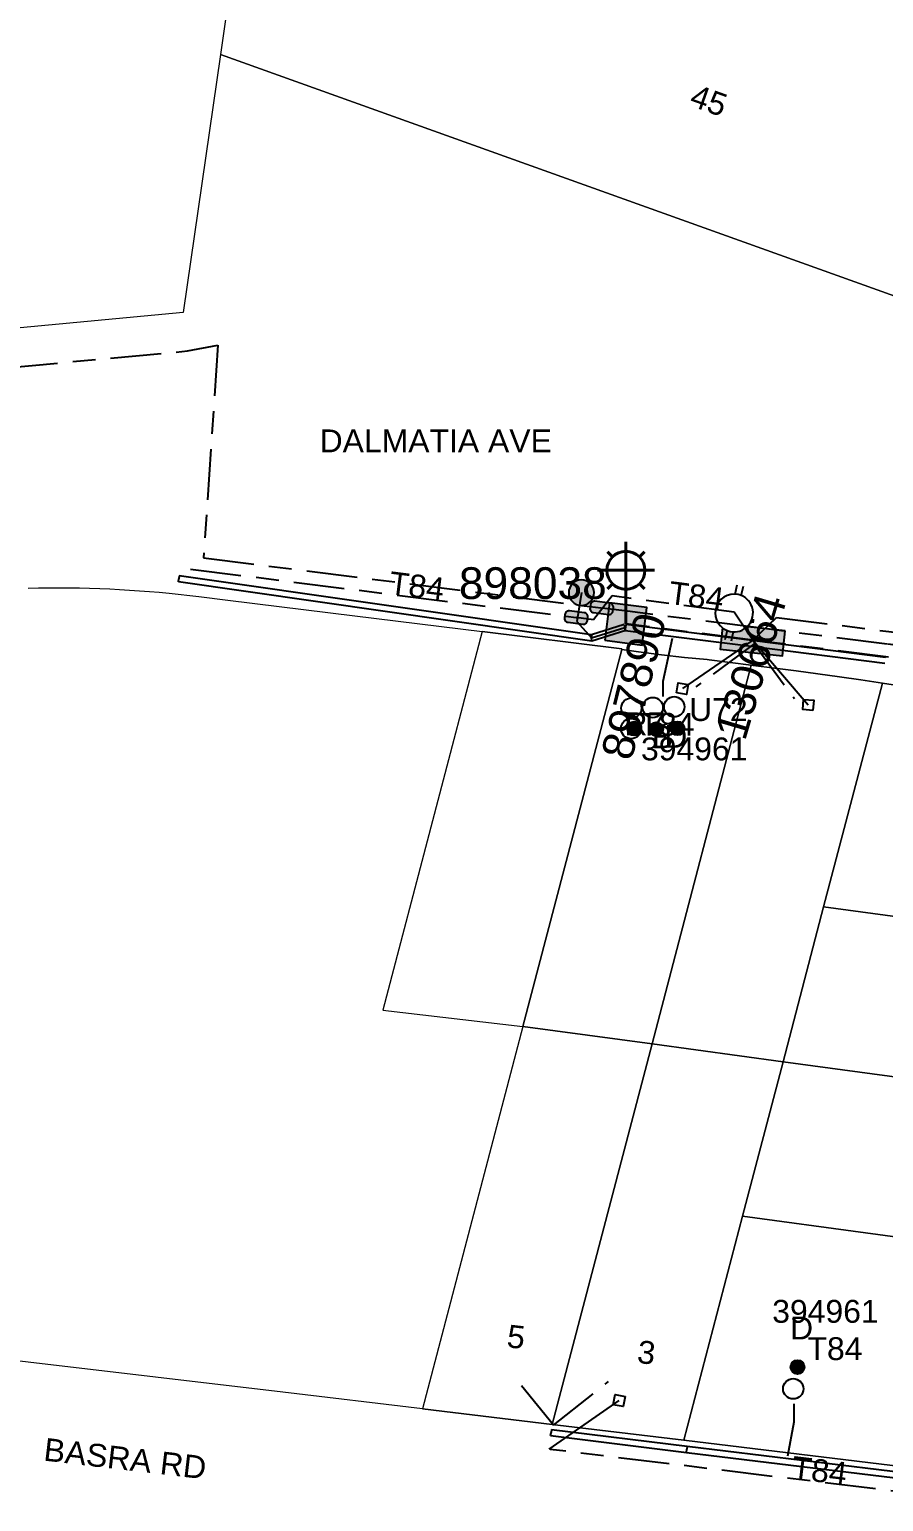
# Model space of a CAD drawing. Header units: metres. Extents: x 302050 to 303650, y 6239465 to 6240758.
# Drawn here: x 302131 to 302198.3, y 6240165.9 to 6240281.9 of the extents above; entities that cross this region are included whole.
import ezdxf
from ezdxf.enums import TextEntityAlignment as Align

# ---------------------------------------------------------------- set-up
doc = ezdxf.new("R2010")
doc.units = ezdxf.units.M
doc.linetypes.add('Cable Exist UG', pattern=[8.2, 4, -1.2, 1.8, -1.2])
doc.layers.get('0').update_dxf_attribs({"color": 6})
doc.layers.add('Cadastre Land Parcels_SP_EXT', color=9, linetype='Continuous', lineweight=5)
doc.layers.add('Cadastre Roads_SP_EXT', color=9, linetype='Continuous', lineweight=5)
for name, color, linetype in [('Duct_SP_EXT', 7, 'Continuous'), ('Equip_HV_EXT', 7, 'Continuous'), ('Equip_LV_EXT', 7, 'Continuous'), ('Equip_SP_SL_EXT', 7, 'Continuous'), ('Mains_HV_EXT', 7, 'Continuous'), ('Mains_LV_EXT', 7, 'Continuous'), ('Mains_LV_SL_EXT', 7, 'Continuous'), ('Notes', 7, 'Continuous'), ('Services_SP_EXT', 7, 'Continuous'), ('SupportsOH_SP_TR_HV_LV_SL_EXT', 7, 'Continuous'), ('SupportsUG_SP_LV_EXT', 7, 'Continuous'), ('SupportsUG_SP_LV_SL_EXT', 7, 'Continuous'), ('Trench_SP_EXT', 7, 'Continuous')]:
    doc.layers.add(name, color=color, linetype=linetype)
doc.styles.add('COLUMN_LABEL', font='arial.ttf')
doc.styles.add('iecARIAL', font='arial.ttf', dxfattribs={"height": 2})
doc.styles.add('POLE_LABEL', font='arial.ttf')
doc.styles.get("Standard").update_dxf_attribs({"font": 'arial.ttf'})

# ---------------------------------------------------------------- blocks, each defined once
blk = doc.blocks.new('COLUMN_EXT')
blk.add_hatch(color=256).paths.add_polyline_path([(-1.49, 1.48), (-1.49, -1.49), (1.48, -1.49), (1.48, 1.48)])
blk.add_lwpolyline([(-1.49, -1.49), (1.48, -1.49), (1.48, 1.48), (-1.49, 1.48)], close=True)
for tag, height, style, flags, p in [('ASSET_NUM', 2.5, 'COLUMN_LABEL', 8, (2, 2)), ('STRUCTURE_PLANT_NUMBER', 0.2, 'POLE_LABEL', 9, (1.81, 0.03)), ('STREET_CODE', 0.2, 'COLUMN_LABEL', 9, (1.81, -0.2))]:
    blk.add_attdef(tag, text='', height=height, dxfattribs=dict(style=style, flags=flags)).set_placement(p, align=Align.MIDDLE_LEFT)
at = {"flags": 9}
for tag, p in [('COLUMN_TYPE', (1.81, -0.4)), ('OWNED_BY', (1.81, -0.6)), ('STATE', (1.81, -0.8)), ('USAGE', (1.81, -1)), ('LEGEND', (1.81, -1.2)), ('STREETNAME', (1.81, -1.6)), ('SUBURB', (1.81, -1.8)), ('LOCATION', (1.81, -1.4)), ('NOTES', (1.81, -2))]:
    blk.add_attdef(tag, text='', height=0.2, dxfattribs=at).set_placement(p, align=Align.MIDDLE_LEFT)
at = {"flags": 1}
blk.add_attdef('Z', (1.81, -2.35), '', height=0.2, dxfattribs=at)
blk = doc.blocks.new('PILLAR_EXT')
blk.add_hatch(color=256).paths.add_polyline_path([(-2.475, 0.99), (-2.475, -0.99), (2.475, -0.99), (2.475, 0.99)])
blk.add_lwpolyline([(-2.475, -0.99), (2.475, -0.99), (2.475, 0.99), (-2.475, 0.99)], close=True)
at = {"style": 'iecARIAL', "flags": 8}
blk.add_attdef('ASSET_NUM', (1.5, 3.5), '', height=2.5, dxfattribs=at)
for tag, p, flags in [('OWNED_BY', (0, -0.2), 9), ('STATE', (0, -0.4), 9), ('SUPPORT_TYPE', (0, -0.6), 9), ('USAGE', (0, -0.8), 9), ('LEGEND', (0, -1), 9), ('LOCATION', (0, -1.2), 9), ('STREETNAME', (0, -1.8), 9), ('SUBURB', (0, -2), 1), ('NOTES', (0, -1.4), 9), ('PARENT', (0, -1.6), 9)]:
    blk.add_attdef(tag, p, '', height=0.2, dxfattribs=dict(flags=flags))
blk = doc.blocks.new('DUCT_EXT')
blk.add_circle((0, 0.8), 0.8)
at = {"flags": 1}
blk.add_attdef('Z', (0, 0), '', height=0.2, dxfattribs=at)
at = {"flags": 9}
for tag, p in [('DUCT_CODE', (0, 0)), ('XSECT_TYPE', (0, -0.2)), ('STATE', (0, -0.6)), ('FB_REFERENCE', (0, -0.4)), ('NOTES', (0, -0.8))]:
    blk.add_attdef(tag, text='', height=0.2, dxfattribs=at).set_placement(p, align=Align.MIDDLE_LEFT)
blk = doc.blocks.new('SL_LANTERN_EXT')
at = {"lineweight": 40}
for p, q in [((0, 1.97), (0, 6.47)), ((-1.46, 5.68), (-1.06, 5.28)), ((1.46, 5.68), (1.06, 5.28)), ((-2.25, 4.22), (2.25, 4.22)), ((-1.46, 2.76), (-1.06, 3.16)), ((0, 0), (0, 2.72)), ((1.46, 2.76), (1.06, 3.16))]:
    blk.add_line(p, q, dxfattribs=at)
blk.add_circle((0, 4.22), 1.5, dxfattribs=at)
at = {"style": 'iecARIAL', "flags": 9}
blk.add_attdef('ASSET_NUM', (1.5, 1.5), '', height=2.5, dxfattribs=at)
for tag, p, height, flags in [('CONSTRUCTED_VOLTAGE', (0.98, -0.65), 0.2, 9), ('CONTROL_TYPE', (0.98, -0.85), 0.2, 9), ('LANTERN_PURPOSE', (0.98, -1.05), 0.2, 9), ('LANTERN_TYPE', (0.98, -1.25), 0.2, 9), ('LNUMBER', (2.18, -3.25), 2.5, 8), ('OPERATING_VOLTAGE', (0.98, -1.65), 0.2, 9), ('ORIENTATION', (0.98, -1.85), 0.2, 9), ('OWNED_BY', (0.98, -2.05), 0.2, 9), ('STATE', (0.98, -2.25), 0.2, 9), ('NO_PHASES', (0.98, -1.45), 0.2, 9), ('USAGE', (0.98, -2.45), 0.2, 9), ('CEXIST', (0.98, -2.65), 0.2, 9), ('CNEW', (0.98, -2.85), 0.2, 9), ('CNUMBER', (0.98, -3.05), 0.2, 9), ('CREMOVE', (0.98, -3.25), 0.2, 9), ('CREPLACE', (0.98, -3.45), 0.2, 9), ('LKINGHEIGHT', (0.98, -3.65), 0.2, 9), ('LBRACKET', (0.98, -3.85), 0.2, 9), ('LBRACKETVOCAB', (0.98, -4.05), 0.2, 9), ('LCATEGORY', (0.98, -4.25), 0.2, 9), ('LCHARGE1', (0.98, -4.45), 0.2, 9), ('LCHARGE1PERCENT', (0.98, -4.65), 0.2, 9), ('LCHARGE2', (0.98, -4.85), 0.2, 9), ('LCHARGE2PERCENT', (0.98, -5.05), 0.2, 9), ('LCHARGE3', (0.98, -5.25), 0.2, 9), ('LCHARGE3PERCENT', (0.98, -5.45), 0.2, 9), ('LEXIST', (0.98, -5.65), 0.2, 9), ('LLAMP', (0.98, -5.85), 0.2, 9), ('LLAMPVOCAB', (0.98, -6.05), 0.2, 9), ('LMAST', (0.98, -6.25), 0.2, 9), ('LMASTVOCAB', (0.98, -6.45), 0.2, 9), ('LNEW', (0.98, -6.65), 0.2, 9), ('LANTNUMBER', (0.98, -6.85), 0.2, 9), ('LOUTREACH', (0.98, -7.25), 0.2, 9), ('LOUTREACHVOCAB', (0.98, -7.45), 0.2, 9), ('LRATECODE', (0.98, -7.65), 0.2, 9), ('LREMOVE', (0.98, -7.85), 0.2, 9), ('LREPLACE', (0.98, -8.05), 0.2, 9), ('LTYPE', (0.98, -8.25), 0.2, 9), ('STREETNAME', (0.98, -9.25), 0.2, 9), ('SUBURB', (0.98, -9.45), 0.2, 1), ('LTYPEVOCAB', (0.98, -8.45), 0.2, 9), ('LEGEND', (0.98, -8.65), 0.2, 9), ('LOCATION', (0.98, -8.85), 0.2, 9), ('NOTES', (0.98, -9.05), 0.2, 9)]:
    blk.add_attdef(tag, p, '', height=height, dxfattribs=dict(flags=flags))
blk = doc.blocks.new('CCP_EXT')
at = {"flags": 9}
for tag, p in [('STATE', (0, -1.8)), ('LEGEND', (0, -1.4)), ('LIFE_SUPPORT', (0, -1.6)), ('NOTES', (0, -2))]:
    blk.add_attdef(tag, text='', height=0.2, dxfattribs=at).set_placement(p, align=Align.MIDDLE_LEFT)
blk.add_wipeout([(0, 0.57), (0.57, 0), (0, -0.57), (-0.57, 0)])
blk.add_lwpolyline([(-0.57, 0), (0, 0.57), (0.57, 0), (0, -0.57), (-0.57, 0)])
at = {"flags": 1}
blk.add_attdef('Z', (0, 0), '', height=0.2, dxfattribs=at)
at = {"flags": 9}
for tag, p in [('CCP_TYPE', (0, 0)), ('CONSTRUCTED_VOLTAGE', (0, -0.2)), ('OPERATING_VOLTAGE', (0, -0.6)), ('ORIENTATION', (0, -0.8)), ('OWNED_BY', (0, -1)), ('NO_PHASES', (0, -0.4)), ('USAGE', (0, -1.2))]:
    blk.add_attdef(tag, text='', height=0.2, dxfattribs=at).set_placement(p, align=Align.MIDDLE_LEFT)
blk = doc.blocks.new('POLE_EXT')
blk.add_hatch(color=256).paths.add_polyline_path([(-1, 0, 1), (1, 0, 1)])
blk.add_lwpolyline([(-1, 0, 1), (1, 0, 1)], format="xyb", close=True)
for tag, height, flags, p in [('pNumber', 2.5, 8, (-17.84, 2.07)), ('OWNED_BY', 0.2, 9, (1.35, -0.4)), ('SPECIAL_USE', 0.2, 9, (1.35, -0.8)), ('STATE', 0.2, 9, (1.35, -1)), ('PARENT', 0.2, 9, (1.35, -0.6)), ('USAGE', 0.2, 9, (1.35, -1.2)), ('cLV', 0.2, 9, (1.35, -1.4)), ('hDepth', 0.2, 9, (1.35, -1.6)), ('hDia', 0.2, 9, (1.35, -1.8)), ('cHV', 0.2, 9, (1.35, -2)), ('LBRACKET', 0.2, 9, (1.35, -2.2)), ('LExisting', 0.2, 9, (1.35, -2.4)), ('cLinedev', 0.2, 9, (1.35, -3.4)), ('LANTNUMBER', 0.2, 9, (1.35, -2.6)), ('LOther', 0.2, 9, (1.35, -2.8)), ('LRemove', 0.2, 9, (1.35, -3)), ('LEGEND', 0.2, 9, (1.35, -3.2)), ('pExisting', 0.2, 9, (1.35, -3.8)), ('pFooting', 0.2, 9, (1.35, -4.4)), ('pNew', 0.2, 9, (1.35, -4.6)), ('LOCATION', 0.2, 9, (1.35, -3.6)), ('PFNUMBER', 0.2, 9, (1.35, -4)), ('NEWPFNUMBER', 0.2, 9, (1.35, -4.2)), ('pRelocate', 0.2, 9, (1.35, -5)), ('pRemove', 0.2, 9, (1.35, -5.2)), ('pReplace', 0.2, 9, (1.35, -5.4)), ('pStay', 0.2, 9, (1.35, -5.6)), ('pType', 0.2, 9, (1.35, -5.8)), ('cspan', 0.2, 9, (1.35, -6)), ('STREETNAME', 0.2, 9, (1.35, -6.2)), ('SUBURB', 0.2, 9, (1.35, -6.4)), ('OPERATED_BY', 0.2, 9, (1.36, -7.01)), ('NOTES', 0.2, 9, (1.35, -6.6)), ('MAINTAINED_BY', 0.2, 9, (1.36, -6.81))]:
    blk.add_attdef(tag, text='', height=height, dxfattribs=dict(flags=flags)).set_placement(p, align=Align.MIDDLE_LEFT)
at = {"style": 'POLE_LABEL'}
for tag, height, flags, p in [('ASSET_NUM', 2.5, 8, (2, 2)), ('STRUCTURE_PLANT_NUMBER', 0.2, 9, (1.35, 0.03)), ('STREET_CODE', 0.2, 9, (1.35, -0.2))]:
    blk.add_attdef(tag, text='', height=height, dxfattribs=dict(at, flags=flags)).set_placement(p, align=Align.MIDDLE_LEFT)
at = {"flags": 1}
blk.add_attdef('Z', (1.35, -7.33), '', height=0.2, dxfattribs=at)
blk = doc.blocks.new('HV_STJ_EXT')
h = blk.add_hatch(color=256)
edge = h.paths.add_edge_path()
edge.add_ellipse((-0.59, 0.13), major_axis=(0.226, 0.226), ratio=1, start_angle=45, end_angle=135)
edge.add_line((-0.91, 0.13), (-0.91, -0.13))
edge.add_ellipse((-0.59, -0.13), major_axis=(0.226, 0.226), ratio=1, start_angle=135, end_angle=225)
edge.add_line((-0.59, -0.45), (0.59, -0.45))
edge.add_ellipse((0.59, -0.13), major_axis=(-0.226, 0.226), ratio=1, start_angle=135, end_angle=225)
edge.add_line((0.91, -0.13), (0.91, 0.13))
edge.add_ellipse((0.59, 0.13), major_axis=(-0.226, 0.226), ratio=1, start_angle=225, end_angle=315)
edge.add_line((0.59, 0.45), (-0.59, 0.45))
blk.add_lwpolyline([(-0.91, 0.13), (-0.91, -0.13, 0.414214), (-0.59, -0.45), (0.59, -0.45, 0.414214), (0.91, -0.13), (0.91, 0.13, 0.414214), (0.59, 0.45), (-0.59, 0.45, 0.414214)], format="xyb", close=True)
for tag, flags, p in [('ORIENTATION', 9, (1.5, 0)), ('Z', 1, (1.5, -0.8)), ('USAGE', 9, (1.5, -0.2)), ('LEGEND', 9, (1.5, -0.4)), ('NOTES', 9, (1.5, -0.6))]:
    blk.add_attdef(tag, text='', height=0.2, dxfattribs=dict(flags=flags)).set_placement(p, align=Align.MIDDLE_LEFT)
blk = doc.blocks.new('LV_STJ_EXT')
h = blk.add_hatch(color=256)
edge = h.paths.add_edge_path()
edge.add_ellipse((-0.59, 0.13), major_axis=(0.226, 0.226), ratio=1, start_angle=45, end_angle=135)
edge.add_line((-0.91, 0.13), (-0.91, -0.13))
edge.add_ellipse((-0.59, -0.13), major_axis=(0.226, 0.226), ratio=1, start_angle=135, end_angle=225)
edge.add_line((-0.59, -0.45), (0.59, -0.45))
edge.add_ellipse((0.59, -0.13), major_axis=(-0.226, 0.226), ratio=1, start_angle=135, end_angle=225)
edge.add_line((0.91, -0.13), (0.91, 0.13))
edge.add_ellipse((0.59, 0.13), major_axis=(-0.226, 0.226), ratio=1, start_angle=225, end_angle=315)
edge.add_line((0.59, 0.45), (-0.59, 0.45))
blk.add_lwpolyline([(-0.91, 0.13), (-0.91, -0.13, 0.414214), (-0.59, -0.45), (0.59, -0.45, 0.414214), (0.91, -0.13), (0.91, 0.13, 0.414214), (0.59, 0.45), (-0.59, 0.45, 0.414214)], format="xyb", close=True)
at = {"flags": 1}
blk.add_attdef('Z', (0, 0), '', height=0.2, dxfattribs=at)
at = {"flags": 9}
for tag, p in [('ORIENTATION', (0, 0)), ('USAGE', (0, -0.2)), ('LEGEND', (0, -0.4)), ('NOTES', (0, -0.6))]:
    blk.add_attdef(tag, text='', height=0.2, dxfattribs=at).set_placement(p, align=Align.MIDDLE_LEFT)
blk = doc.blocks.new('LV_UG_LINKS_OPEN_EXT')
for p, q in [((-0.25, 1.47), (-0.25, 2.22)), ((0.25, 1.47), (0.25, 2.22)), ((-0.25, -1.47), (-0.25, -2.22)), ((0.25, -1.47), (0.25, -2.22))]:
    blk.add_line(p, q)
at = {"flags": 9}
for tag, p in [('ACTUAL_STATUS', (0, 0)), ('CONSTRUCTED_VOLTAGE', (0, -0.2)), ('OPERATING_VOLTAGE', (0, -0.6)), ('ORIENTATION', (0, -0.8)), ('STATE', (0, -1)), ('SWITCH_TYPE', (0, -1.2)), ('NO_PHASES', (0, -0.4)), ('USAGE', (0, -1.4)), ('NOTES', (0, -1.6))]:
    blk.add_attdef(tag, text='', height=0.2, dxfattribs=at).set_placement(p, align=Align.MIDDLE_LEFT)
at = {"flags": 1}
blk.add_attdef('Z', (0, 0), '', height=0.2, dxfattribs=at)
blk.add_wipeout([(-0.25, 1.47), (-0.43, 1.43), (-0.61, 1.36), (-0.77, 1.28), (-0.93, 1.17), (-1.07, 1.05), (-1.19, 0.9), (-1.29, 0.75), (-1.38, 0.58), (-1.44, 0.4), (-1.48, 0.22), (-1.49, 0.03), (-1.49, -0.16), (-1.45, -0.34), (-1.4, -0.52), (-1.32, -0.69), (-1.23, -0.85), (-1.11, -1), (-0.98, -1.13), (-0.83, -1.24), (-0.66, -1.34), (-0.49, -1.41), (-0.31, -1.46), (-0.13, -1.49), (0.06, -1.49), (0.25, -1.47), (0.43, -1.43), (0.61, -1.36), (0.77, -1.28), (0.93, -1.17), (1.07, -1.05), (1.19, -0.9), (1.29, -0.75), (1.38, -0.58), (1.44, -0.4), (1.48, -0.22), (1.49, -0.03), (1.49, 0.16), (1.45, 0.34), (1.4, 0.52), (1.32, 0.69), (1.23, 0.85), (1.11, 1), (0.98, 1.13), (0.83, 1.24), (0.66, 1.34), (0.49, 1.41), (0.31, 1.46), (0.13, 1.49), (-0.06, 1.49)])
blk.add_lwpolyline([(0, -1.49, 1), (0, 1.49, 1)], format="xyb", close=True)
blk = doc.blocks.new('CABLE_LARGE_EXT')
h = blk.add_hatch(color=256)
edge = h.paths.add_edge_path()
edge.add_arc((0, 0.55), 0.55, 0, 360)
blk.add_circle((0, 0.55), 0.55)
at = {"flags": 1}
blk.add_attdef('Z', (0, 0), '', height=0.2, dxfattribs=at)
at = {"flags": 9}
for tag, p in [('COND_CODE', (0, 0)), ('STATE', (0, -0.4)), ('XSECT_SIZE', (0, -0.6)), ('FB_REFERENCE', (0, -0.2)), ('NOTES', (0, -0.8))]:
    blk.add_attdef(tag, text='', height=0.2, dxfattribs=at).set_placement(p, align=Align.MIDDLE_LEFT)

msp = doc.modelspace()

# ---------------------------------------------------------------- linework, layer by layer
at = {"layer": 'Cadastre Land Parcels_SP_EXT', "linetype": 'Continuous'}
for points in [[(302256.3, 6240535.4), (302246.83, 6240537.74), (302185.28, 6240552.97), (302146.07, 6240279.93), (302216.01, 6240254.87), (302256.3, 6240535.4)], [(302177.7, 6240233.06), (302177.71, 6240233.11), (302166.7, 6240234.47), (302158.88, 6240204.65), (302169.91, 6240203.35), (302177.7, 6240233.06)], [(302187.91, 6240231.82), (302184.6, 6240232.24), (302184.44, 6240232.26), (302182.64, 6240232.42), (302180.83, 6240232.64), (302179.03, 6240232.86), (302177.7, 6240233.06), (302169.91, 6240203.35), (302180.09, 6240201.98), (302187.91, 6240231.82)], [(302193.61, 6240212.77), (302198.24, 6240230.4), (302196.55, 6240230.65), (302194.85, 6240230.89), (302193.16, 6240231.13), (302191.46, 6240231.36), (302189.77, 6240231.58), (302188.07, 6240231.8), (302187.91, 6240231.82), (302180.09, 6240201.98), (302190.42, 6240200.58), (302193.61, 6240212.77)], [(302222.62, 6240206.1), (302222.76, 6240206.54), (302222.89, 6240206.98), (302223.04, 6240207.42), (302223.19, 6240207.86), (302223.35, 6240208.3), (302223.51, 6240208.73), (302193.61, 6240212.77), (302190.42, 6240200.58), (302219.85, 6240196.61), (302222.62, 6240206.1)], [(302180.09, 6240201.98), (302169.91, 6240203.35), (302162.01, 6240173.23), (302172.22, 6240172), (302180.09, 6240201.98)], [(302187.22, 6240188.4), (302190.42, 6240200.58), (302180.09, 6240201.98), (302172.22, 6240172), (302182.59, 6240170.75), (302187.22, 6240188.4)], [(302219.85, 6240196.61), (302190.42, 6240200.58), (302187.22, 6240188.4), (302216.29, 6240184.47), (302219.85, 6240196.61)], [(302212.95, 6240173.05), (302216.29, 6240184.47), (302187.22, 6240188.4), (302182.59, 6240170.75), (302205.31, 6240168.01), (302212.95, 6240173.05)]]:
    msp.add_lwpolyline(points, close=True, dxfattribs=at)
msp.add_lwpolyline([(302200.11, 6240230.12), (302198.24, 6240230.4), (302193.61, 6240212.77), (302223.51, 6240208.73)], dxfattribs=at)
at = {"layer": 'Cadastre Roads_SP_EXT', "linetype": 'Continuous'}
msp.add_lwpolyline([(302216.01, 6240254.87), (302146.07, 6240279.93), (302143.15, 6240259.59), (302112.12, 6240256.69)], dxfattribs=at)
at = {"layer": 'Duct_SP_EXT'}
for p, q in [((302142.83, 6240238.85), (302142.8, 6240238.61)), ((302175.31, 6240234.2), (302142.83, 6240238.85)), ((302142.76, 6240238.37), (302142.8, 6240238.61)), ((302175.35, 6240233.71), (302142.76, 6240238.37)), ((302177.88, 6240235.01), (302175.31, 6240234.2)), ((302175.31, 6240234.2), (302175.33, 6240233.96)), ((302178.03, 6240234.55), (302175.35, 6240233.71)), ((302177.88, 6240235.01), (302177.95, 6240234.78)), ((302178.03, 6240234.55), (302177.95, 6240234.78)), ((302177.97, 6240234.53), (302178, 6240234.77)), ((302178.03, 6240235.01), (302178, 6240234.77)), ((302175.35, 6240233.71), (302175.33, 6240233.96)), ((302172.16, 6240171.59), (302172.13, 6240171.36)), ((302172.16, 6240171.59), (302182.86, 6240170.28)), ((302172.1, 6240171.12), (302172.13, 6240171.36)), ((302172.1, 6240171.12), (302182.81, 6240169.8)), ((302182.81, 6240169.8), (302182.84, 6240170.04)), ((302182.81, 6240169.8), (302182.84, 6240170.04)), ((302182.81, 6240169.8), (302182.81, 6240169.8)), ((302182.81, 6240169.8), (302205.34, 6240167.05)), ((302182.86, 6240170.28), (302182.84, 6240170.04)), ((302182.86, 6240170.28), (302182.84, 6240170.04)), ((302182.86, 6240170.28), (302182.86, 6240170.28)), ((302182.86, 6240170.28), (302205.4, 6240167.53))]:
    msp.add_line(p, q, dxfattribs=at)
for points in [[(302180.97, 6240229.36), (302180.97, 6240230.55), (302181.7, 6240233.95)], [(302191.26, 6240173.61), (302191.26, 6240172.18), (302190.77, 6240169.49)]]:
    msp.add_lwpolyline(points, dxfattribs=at)
at = {"layer": 'Mains_HV_EXT', "linetype": 'Cable Exist UG'}
msp.add_lwpolyline([(302072.1, 6240249.94), (302143.47, 6240256.57), (302145.88, 6240257.02), (302144.74, 6240240.27), (302144.74, 6240240.27), (302176.14, 6240236.32)], dxfattribs=at)
at = {"layer": 'Mains_LV_EXT', "linetype": 'Cable Exist UG'}
msp.add_lwpolyline([(302143.72, 6240239.39), (302174.11, 6240235.57)], dxfattribs=at)
at = {"layer": 'Trench_SP_EXT', "linetype": 'Cable Exist UG'}
for points in [[(302174.52, 6240237.53), (302174.15, 6240235.26), (302174.15, 6240235.26), (302175.33, 6240233.96), (302177.95, 6240234.78)], [(302172.32, 6240171.93), (302169.08, 6240175.94)]]:
    msp.add_lwpolyline(points, dxfattribs=at)

# ---------------------------------------------------------------- block references
at = {"layer": 'Duct_SP_EXT'}
for name, p, rotation in [('DUCT_EXT', (302179.26, 6240228.44), 90.10283682453147), ('DUCT_EXT', (302180.95, 6240228.48), 89.92000011622959), ('DUCT_EXT', (302182.64, 6240228.54), 89.92000011622959), ('DUCT_EXT', (302179.24, 6240226.82), 90.10283682453147), ('CABLE_LARGE_EXT', (302179.24, 6240226.82), 90.10283682453147), ('CABLE_LARGE_EXT', (302180.96, 6240226.78), 89.92000011622959), ('CABLE_LARGE_EXT', (302182.64, 6240226.84), 89.92000011622959), ('CABLE_LARGE_EXT', (302192.1, 6240176.52), 90.0000000000002), ('DUCT_EXT', (302192.02, 6240174.81), 90.0000000000002)]:
    msp.add_blockref(name, p, dxfattribs=dict(at, rotation=rotation))
at = {"layer": 'Equip_HV_EXT', "rotation": 172.9042585564664}
msp.add_blockref('HV_STJ_EXT', (302176.12, 6240236.33), dxfattribs=at)
at = {"layer": 'Equip_LV_EXT', "rotation": 172.8270086504054}
msp.add_blockref('LV_STJ_EXT', (302174.11, 6240235.57), dxfattribs=at)
at = {"layer": 'Equip_SP_SL_EXT'}
msp.add_blockref('SL_LANTERN_EXT', (302178.03, 6240235.07), dxfattribs=at)
at = {"layer": 'SupportsOH_SP_TR_HV_LV_SL_EXT'}
ref = msp.add_blockref('POLE_EXT', (302174.52, 6240237.53), dxfattribs=at)
ref.add_attrib('ASSET_NUM', '898038', dxfattribs={"layer": '0', "height": 2.5, "style": 'POLE_LABEL'}).set_placement((302176.52, 6240238.28), align=Align.MIDDLE_RIGHT)
at = {"layer": 'SupportsUG_SP_LV_EXT'}
ref = msp.add_blockref('PILLAR_EXT', (302188.02, 6240233.8), dxfattribs=dict(at, rotation=173.799544578535))
ref.add_attrib('ASSET_NUM', '130664', dxfattribs={"layer": '0', "height": 2.5, "rotation": 73.4986, "style": 'iecARIAL'}).set_placement((302189.52, 6240237.3), align=Align.MIDDLE_RIGHT)
at = {"layer": 'SupportsUG_SP_LV_SL_EXT'}
ref = msp.add_blockref('COLUMN_EXT', (302178.03, 6240235.07), dxfattribs=dict(at, rotation=352.7294772929988))
ref.add_attrib('ASSET_NUM', '897890', dxfattribs={"layer": '0', "height": 2.5, "rotation": 76.231, "style": 'COLUMN_LABEL'}).set_placement((302180.03, 6240235.82), align=Align.MIDDLE_RIGHT)

# ---------------------------------------------------------------- texts
at = {"layer": 'Cadastre Land Parcels_SP_EXT'}
for s, rotation, p in [('45', 340.4164, (302182.95, 6240275.93)), ('5', 353.3333, (302168.58, 6240178.09)), ('3', 353.3201, (302178.85, 6240176.86))]:
    msp.add_text(s, height=1.8, rotation=rotation, dxfattribs=at).set_placement(p)
at = {"layer": 'Duct_SP_EXT'}
for s, p in [('R7', (302177.92, 6240226.29)), ('T84', (302179.1, 6240226.26)), ('394961', (302179.22, 6240224.32)), ('B', (302180.06, 6240225.27)), ('D', (302181.05, 6240225.31)), ('394961', (302189.56, 6240180.01)), ('D', (302190.97, 6240178.7)), ('T84', (302192.34, 6240177.07))]:
    msp.add_text(s, height=1.8, dxfattribs=at).set_placement(p)
at = {"layer": 'Mains_LV_EXT'}
for rotation, p in [(352.827, (302159.29, 6240237.43)), (353.0988, (302191.03, 6240167.73))]:
    msp.add_text('T84', height=1.8, rotation=rotation, dxfattribs=at).set_placement(p)
at = {"layer": 'Notes'}
msp.add_text('DALMATIA AVE', height=1.8, dxfattribs=at).set_placement((302153.89, 6240248.59))
msp.add_text('BASRA RD', height=1.8, rotation=353.3604, dxfattribs=at).set_placement((302132.08, 6240169.16))

# ---------------------------------------------------------------- next in the draw order: block references
at = {"layer": 'Services_SP_EXT'}
for p, rotation in [((302182.48, 6240229.97), 34.64965624191376), ((302192.4, 6240228.69), 130.6496561269939), ((302177.5, 6240173.88), 214.8259461989782)]:
    msp.add_blockref('CCP_EXT', p, dxfattribs=dict(at, rotation=rotation))

# ---------------------------------------------------------------- next in the draw order: linework, layer by layer
at = {"layer": 'Cadastre Roads_SP_EXT', "linetype": 'Continuous'}
msp.add_lwpolyline([(302130.93, 6240237.89), (302131.73, 6240237.91), (302132.54, 6240237.92), (302133.34, 6240237.92), (302134.15, 6240237.91), (302134.96, 6240237.9), (302135.76, 6240237.88), (302136.57, 6240237.85), (302137.35, 6240237.82), (302138.13, 6240237.78), (302138.92, 6240237.73), (302139.7, 6240237.68), (302140.48, 6240237.62), (302141.26, 6240237.56), (302142.04, 6240237.48), (302144.38, 6240237.23), (302146.67, 6240236.94), (302156.68, 6240235.71), (302166.7, 6240234.47), (302177.71, 6240233.11), (302177.7, 6240233.06), (302179.03, 6240232.86), (302180.83, 6240232.64), (302182.64, 6240232.42), (302184.44, 6240232.26), (302184.6, 6240232.24), (302187.91, 6240231.82), (302188.07, 6240231.8), (302189.77, 6240231.58), (302191.46, 6240231.36), (302193.16, 6240231.13), (302194.85, 6240230.89), (302196.55, 6240230.65), (302198.24, 6240230.4), (302200.11, 6240230.12)], dxfattribs=at)
msp.add_lwpolyline([(302205.31, 6240168.01), (302182.59, 6240170.75), (302172.22, 6240172), (302162.01, 6240173.23), (302150.98, 6240174.53), (302140.95, 6240175.72), (302130.92, 6240176.91), (302120.9, 6240178.1), (302110.95, 6240179.31), (302100.96, 6240180.52), (302085.09, 6240182.44), (302072.63, 6240183.96), (302062.16, 6240185.22), (302059.86, 6240170.18), (302085.68, 6240167.07), (302103.83, 6240164.86), (302115.76, 6240163.41), (302127.68, 6240161.99), (302139.6, 6240160.58), (302158.12, 6240158.39), (302175.71, 6240156.27), (302200.98, 6240153.22), (302205.31, 6240168.01)], close=True, dxfattribs=at)
at = {"layer": 'Mains_LV_EXT', "linetype": 'Cable Exist UG'}
msp.add_lwpolyline([(302221.89, 6240196.02), (302223.23, 6240193.49), (302223.23, 6240193.49), (302216.57, 6240171.03), (302212.7, 6240170.45), (302212.7, 6240170.45), (302205.85, 6240165.94), (302172.06, 6240170.03)], dxfattribs=at)
at = {"layer": 'Services_SP_EXT'}
msp.add_lwpolyline([(302171.98, 6240170.04), (302177.5, 6240173.88)], dxfattribs=at)
at = {"layer": 'Trench_SP_EXT', "linetype": 'Cable Exist UG'}
for points in [[(302188.13, 6240233.49), (302183.54, 6240230.11)], [(302188.13, 6240233.49), (302191.32, 6240229.18)], [(302172.32, 6240171.93), (302176.66, 6240175.37)]]:
    msp.add_lwpolyline(points, dxfattribs=at)

# ---------------------------------------------------------------- next in the draw order: texts
at = {"layer": 'Duct_SP_EXT'}
msp.add_text('U72', height=1.8, dxfattribs=at).set_placement((302183.01, 6240227.42))

# ---------------------------------------------------------------- next in the draw order: block references
at = {"layer": 'Equip_LV_EXT', "rotation": 347.4711920521019}
msp.add_blockref('LV_UG_LINKS_OPEN_EXT', (302186.56, 6240235.93), dxfattribs=at)

# ---------------------------------------------------------------- next in the draw order: linework, layer by layer
at = {"layer": 'Duct_SP_EXT'}
for p, q in [((302188.1, 6240233.25), (302177.97, 6240234.53)), ((302188.16, 6240233.73), (302178.03, 6240235.01)), ((302188.1, 6240233.25), (302188.13, 6240233.49)), ((302188.1, 6240233.25), (302188.13, 6240233.49)), ((302198.44, 6240231.95), (302188.1, 6240233.25)), ((302188.16, 6240233.73), (302188.13, 6240233.49)), ((302188.16, 6240233.73), (302188.13, 6240233.49)), ((302198.5, 6240232.42), (302188.16, 6240233.73))]:
    msp.add_line(p, q, dxfattribs=at)
at = {"layer": 'Mains_HV_EXT', "linetype": 'Cable Exist UG'}
msp.add_lwpolyline([(302277.03, 6240214.41), (302263.28, 6240219.05), (302254.57, 6240221.6), (302253.19, 6240221.3), (302250.64, 6240220.44), (302249.37, 6240219.74), (302249.37, 6240219.74), (302244.13, 6240221.04), (302228.96, 6240224.69), (302228.14, 6240226.12), (302227.53, 6240226.93), (302226.9, 6240227.67), (302225.98, 6240228.68), (302221.14, 6240229.7), (302205.61, 6240232.59), (302205.61, 6240232.59), (302198.63, 6240233.47), (302188.29, 6240234.78), (302188.29, 6240234.78), (302178.16, 6240236.06), (302176.14, 6240236.32)], dxfattribs=at)
at = {"layer": 'Mains_LV_EXT', "linetype": 'Cable Exist UG'}
for points in [[(302188.02, 6240233.8), (302189.91, 6240235.58), (302189.91, 6240235.58), (302198.76, 6240234.47), (302205.76, 6240233.58), (302218.06, 6240231.3), (302218.93, 6240233.18), (302221.8, 6240232.64), (302225.89, 6240247.24)], [(302188.02, 6240233.8), (302186.57, 6240235.99), (302186.57, 6240235.99), (302176.95, 6240237.27), (302175.48, 6240235.4), (302174.11, 6240235.57)], [(302276.53, 6240213.8), (302275.43, 6240218.31), (302254.02, 6240224.57), (302254.02, 6240224.57), (302250.78, 6240223.64), (302249.09, 6240222.91), (302246.36, 6240221.29), (302245.86, 6240220.98), (302244.32, 6240219.96), (302228.3, 6240223.82), (302227.3, 6240225.57), (302227.3, 6240225.57), (302226.75, 6240226.31), (302226.15, 6240227.01), (302225.12, 6240228.14), (302224.13, 6240229.06), (302222.28, 6240230.51), (302221.32, 6240230.69), (302220.09, 6240230.93), (302219.22, 6240229.05), (302206.22, 6240231.46), (302198.73, 6240232.45), (302188.02, 6240233.8)]]:
    msp.add_lwpolyline(points, dxfattribs=at)
at = {"layer": 'Mains_LV_SL_EXT', "linetype": 'Cable Exist UG'}
msp.add_lwpolyline([(302188.02, 6240233.8), (302178.03, 6240235.07)], dxfattribs=at)
at = {"layer": 'Services_SP_EXT'}
for points in [[(302188.02, 6240233.8), (302182.48, 6240229.97)], [(302188.02, 6240233.8), (302192.4, 6240228.69)]]:
    msp.add_lwpolyline(points, dxfattribs=at)

# ---------------------------------------------------------------- next in the draw order: texts
at = {"layer": 'Mains_LV_EXT'}
msp.add_text('T84', height=1.8, rotation=352.6643, dxfattribs=at).set_placement((302181.32, 6240236.66))

doc.saveas('drawing.dxf')
